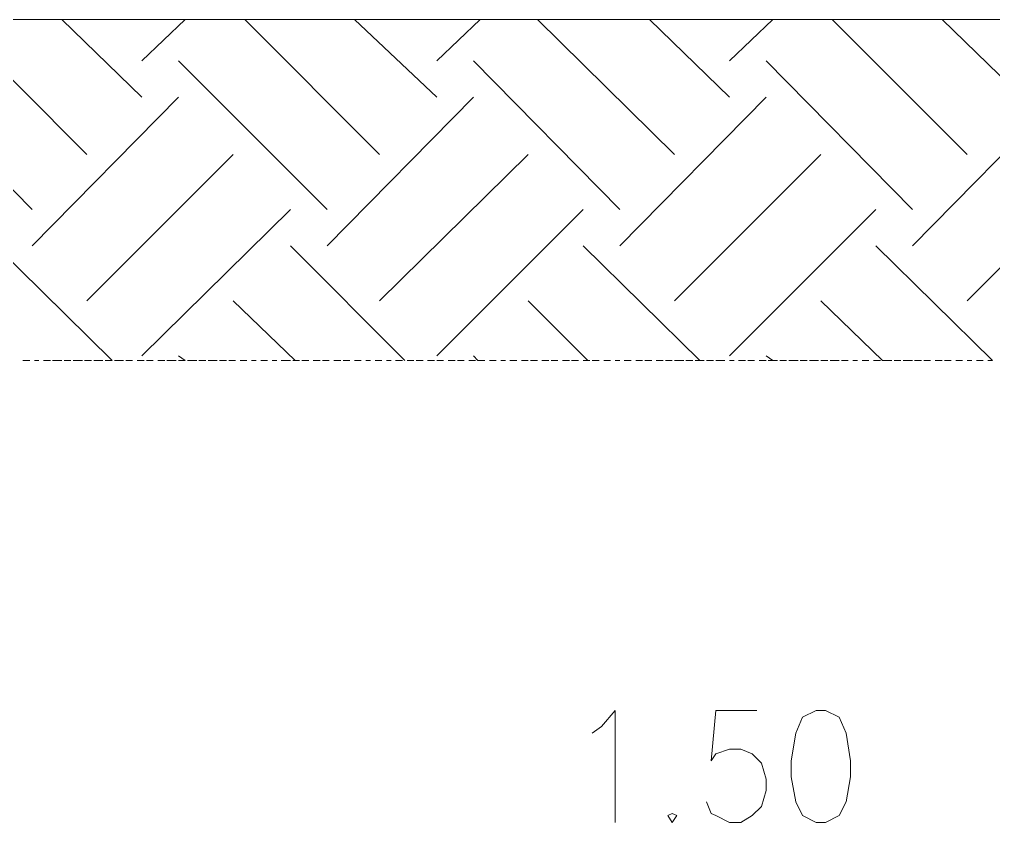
# Model space of a CAD drawing. Header units: millimetres. Extents: x 2928 to 3112, y 1220 to 1280.
# Drawn here: x 3098.904 to 3100.313, y 1271.481 to 1272.642 of the extents above; entities that cross this region are included whole.
import ezdxf

# ---------------------------------------------------------------- set-up
doc = ezdxf.new("R2010")
doc.units = ezdxf.units.MM

msp = doc.modelspace()

# ---------------------------------------------------------------- linework, layer by layer
at = {"color": 7, "linetype": 'Continuous', "lineweight": 9, "true_color": 0x000007}
for points in [[(3096.91775, 1272.64194), (3102.53469, 1272.64194), (3102.53469, 1272.64194)], [(3099.73283, 1271.60985), (3099.74607, 1271.61977), (3099.76591, 1271.64293), (3099.76591, 1271.48084)], [(3099.97101, 1271.64293), (3099.91147, 1271.64293), (3099.90485, 1271.57016), (3099.91147, 1271.58008), (3099.93131, 1271.58669), (3099.94785, 1271.58669), (3099.96439, 1271.58008), (3099.97762, 1271.56685), (3099.98424, 1271.54369), (3099.98424, 1271.52715), (3099.97762, 1271.504), (3099.96439, 1271.49076), (3099.94785, 1271.48084), (3099.93131, 1271.48084), (3099.91147, 1271.49076), (3099.90485, 1271.49407), (3099.89823, 1271.51061)]]:
    msp.add_lwpolyline(points, dxfattribs=at)
at = {"color": 9, "linetype": 'Continuous', "lineweight": 5, "true_color": 0xbababa}
for points in [[(3099.00177, 1272.44677), (3098.8066, 1272.64194), (3098.8066, 1272.64194)], [(3099.08116, 1272.52947), (3098.96538, 1272.64194), (3098.96538, 1272.64194)], [(3099.08116, 1272.5824), (3099.14401, 1272.64194), (3099.14401, 1272.64194)], [(3099.42519, 1272.44677), (3099.23002, 1272.64194), (3099.23002, 1272.64194)], [(3099.50789, 1272.52947), (3099.3888, 1272.64194), (3099.3888, 1272.64194)], [(3099.50789, 1272.5824), (3099.57074, 1272.64194), (3099.57074, 1272.64194)], [(3099.85192, 1272.44677), (3099.65344, 1272.64194), (3099.65344, 1272.64194)], [(3099.93131, 1272.52947), (3099.81553, 1272.64194), (3099.81553, 1272.64194)], [(3099.93131, 1272.5824), (3099.99416, 1272.64194), (3099.99416, 1272.64194)], [(3100.27534, 1272.44677), (3100.08017, 1272.64194), (3100.08017, 1272.64194)], [(3100.35473, 1272.52947), (3100.23895, 1272.64194), (3100.23895, 1272.64194)], [(3098.92238, 1272.36738), (3098.71067, 1272.5824), (3098.71067, 1272.5824)], [(3099.34911, 1272.36738), (3099.13409, 1272.5824), (3099.13409, 1272.5824)], [(3099.77253, 1272.36738), (3099.56082, 1272.5824), (3099.56082, 1272.5824)], [(3100.19595, 1272.36738), (3099.98424, 1272.5824), (3099.98424, 1272.5824)], [(3098.92238, 1272.31445), (3099.13409, 1272.52947), (3099.13409, 1272.52947)], [(3099.34911, 1272.31445), (3099.56082, 1272.52947), (3099.56082, 1272.52947)], [(3099.77253, 1272.31445), (3099.98424, 1272.52947), (3099.98424, 1272.52947)], [(3100.19595, 1272.31445), (3100.40766, 1272.52947), (3100.40766, 1272.52947)], [(3099.00177, 1272.23506), (3099.21348, 1272.44677), (3099.21348, 1272.44677)], [(3099.42519, 1272.23506), (3099.64021, 1272.44677), (3099.64021, 1272.44677)], [(3099.85192, 1272.23506), (3100.06363, 1272.44677), (3100.06363, 1272.44677)], [(3100.27534, 1272.23506), (3100.48705, 1272.44677), (3100.48705, 1272.44677)], [(3099.08116, 1272.15567), (3099.29618, 1272.36738), (3099.29618, 1272.36738)], [(3099.50789, 1272.15567), (3099.7196, 1272.36738), (3099.7196, 1272.36738)], [(3099.93131, 1272.15567), (3100.14302, 1272.36738), (3100.14302, 1272.36738)], [(3099.03816, 1272.14905), (3098.86945, 1272.31445), (3098.86945, 1272.31445)], [(3099.46158, 1272.14905), (3099.29618, 1272.31445), (3099.29618, 1272.31445)], [(3099.88831, 1272.14905), (3099.7196, 1272.31445), (3099.7196, 1272.31445)], [(3100.31173, 1272.14905), (3100.14302, 1272.31445), (3100.14302, 1272.31445)], [(3099.3028, 1272.14905), (3099.21348, 1272.23506), (3099.21348, 1272.23506)], [(3099.72622, 1272.14905), (3099.64021, 1272.23506), (3099.64021, 1272.23506)], [(3100.15295, 1272.14905), (3100.06363, 1272.23506), (3100.06363, 1272.23506)], [(3099.14401, 1272.14905), (3099.13409, 1272.15567), (3099.13409, 1272.15567)], [(3099.56744, 1272.14905), (3099.56082, 1272.15567), (3099.56082, 1272.15567)], [(3099.99416, 1272.14905), (3099.98424, 1272.15567), (3099.98424, 1272.15567)]]:
    msp.add_lwpolyline(points, dxfattribs=at)
at = {"color": 252, "linetype": 'Continuous', "lineweight": 5, "true_color": 0x989898}
for points in [[(3098.91907, 1272.14905), (3098.90915, 1272.14905), (3098.90915, 1272.14905)], [(3098.9323, 1272.14905), (3098.92569, 1272.14905), (3098.92569, 1272.14905)], [(3098.94884, 1272.14905), (3098.93892, 1272.14905), (3098.93892, 1272.14905)], [(3098.96538, 1272.14905), (3098.95215, 1272.14905), (3098.95215, 1272.14905)], [(3098.97862, 1272.14905), (3098.96869, 1272.14905), (3098.96869, 1272.14905)], [(3098.99516, 1272.14905), (3098.98192, 1272.14905), (3098.98192, 1272.14905)], [(3099.00839, 1272.14905), (3098.99846, 1272.14905), (3098.99846, 1272.14905)], [(3099.02493, 1272.14905), (3099.0117, 1272.14905), (3099.0117, 1272.14905)], [(3099.03816, 1272.14905), (3099.02824, 1272.14905), (3099.02824, 1272.14905)], [(3099.0547, 1272.14905), (3099.04147, 1272.14905), (3099.04147, 1272.14905)], [(3099.06793, 1272.14905), (3099.05801, 1272.14905), (3099.05801, 1272.14905)], [(3099.08447, 1272.14905), (3099.07455, 1272.14905), (3099.07455, 1272.14905)], [(3099.0977, 1272.14905), (3099.08778, 1272.14905), (3099.08778, 1272.14905)], [(3099.11424, 1272.14905), (3099.10432, 1272.14905), (3099.10432, 1272.14905)], [(3099.13078, 1272.14905), (3099.11755, 1272.14905), (3099.11755, 1272.14905)], [(3099.14401, 1272.14905), (3099.13409, 1272.14905), (3099.13409, 1272.14905)], [(3099.16055, 1272.14905), (3099.14732, 1272.14905), (3099.14732, 1272.14905)], [(3099.17379, 1272.14905), (3099.16386, 1272.14905), (3099.16386, 1272.14905)], [(3099.19033, 1272.14905), (3099.17709, 1272.14905), (3099.17709, 1272.14905)], [(3099.20356, 1272.14905), (3099.19363, 1272.14905), (3099.19363, 1272.14905)], [(3099.21679, 1272.14905), (3099.20687, 1272.14905), (3099.20687, 1272.14905)], [(3099.23333, 1272.14905), (3099.22341, 1272.14905), (3099.22341, 1272.14905)], [(3099.24656, 1272.14905), (3099.23995, 1272.14905), (3099.23995, 1272.14905)], [(3099.2631, 1272.14905), (3099.25318, 1272.14905), (3099.25318, 1272.14905)], [(3099.27633, 1272.14905), (3099.26972, 1272.14905), (3099.26972, 1272.14905)], [(3099.29618, 1272.14905), (3099.28295, 1272.14905), (3099.28295, 1272.14905)], [(3099.30941, 1272.14905), (3099.29949, 1272.14905), (3099.29949, 1272.14905)], [(3099.32265, 1272.14905), (3099.31272, 1272.14905), (3099.31272, 1272.14905)], [(3099.33919, 1272.14905), (3099.32926, 1272.14905), (3099.32926, 1272.14905)], [(3099.35242, 1272.14905), (3099.34249, 1272.14905), (3099.34249, 1272.14905)], [(3099.36896, 1272.14905), (3099.35903, 1272.14905), (3099.35903, 1272.14905)], [(3099.38219, 1272.14905), (3099.37226, 1272.14905), (3099.37226, 1272.14905)], [(3099.39873, 1272.14905), (3099.3888, 1272.14905), (3099.3888, 1272.14905)], [(3099.41196, 1272.14905), (3099.40534, 1272.14905), (3099.40534, 1272.14905)], [(3099.4285, 1272.14905), (3099.41858, 1272.14905), (3099.41858, 1272.14905)], [(3099.44173, 1272.14905), (3099.43512, 1272.14905), (3099.43512, 1272.14905)], [(3099.45827, 1272.14905), (3099.44835, 1272.14905), (3099.44835, 1272.14905)], [(3099.47481, 1272.14905), (3099.46489, 1272.14905), (3099.46489, 1272.14905)], [(3099.48804, 1272.14905), (3099.47812, 1272.14905), (3099.47812, 1272.14905)], [(3099.50458, 1272.14905), (3099.49466, 1272.14905), (3099.49466, 1272.14905)], [(3099.51782, 1272.14905), (3099.50789, 1272.14905), (3099.50789, 1272.14905)], [(3099.53436, 1272.14905), (3099.52443, 1272.14905), (3099.52443, 1272.14905)], [(3099.54759, 1272.14905), (3099.53766, 1272.14905), (3099.53766, 1272.14905)], [(3099.56413, 1272.14905), (3099.5542, 1272.14905), (3099.5542, 1272.14905)], [(3099.57736, 1272.14905), (3099.56744, 1272.14905), (3099.56744, 1272.14905)], [(3099.5939, 1272.14905), (3099.58398, 1272.14905), (3099.58398, 1272.14905)], [(3099.60713, 1272.14905), (3099.60052, 1272.14905), (3099.60052, 1272.14905)], [(3099.62367, 1272.14905), (3099.61375, 1272.14905), (3099.61375, 1272.14905)], [(3099.64021, 1272.14905), (3099.63029, 1272.14905), (3099.63029, 1272.14905)], [(3099.65344, 1272.14905), (3099.64352, 1272.14905), (3099.64352, 1272.14905)], [(3099.66998, 1272.14905), (3099.66006, 1272.14905), (3099.66006, 1272.14905)], [(3099.68321, 1272.14905), (3099.67329, 1272.14905), (3099.67329, 1272.14905)], [(3099.69975, 1272.14905), (3099.68983, 1272.14905), (3099.68983, 1272.14905)], [(3099.71299, 1272.14905), (3099.70306, 1272.14905), (3099.70306, 1272.14905)], [(3099.72953, 1272.14905), (3099.7196, 1272.14905), (3099.7196, 1272.14905)], [(3099.74276, 1272.14905), (3099.73283, 1272.14905), (3099.73283, 1272.14905)], [(3099.7593, 1272.14905), (3099.74937, 1272.14905), (3099.74937, 1272.14905)], [(3099.77253, 1272.14905), (3099.76591, 1272.14905), (3099.76591, 1272.14905)], [(3099.78907, 1272.14905), (3099.77915, 1272.14905), (3099.77915, 1272.14905)], [(3099.80561, 1272.14905), (3099.79569, 1272.14905), (3099.79569, 1272.14905)], [(3099.81884, 1272.14905), (3099.80892, 1272.14905), (3099.80892, 1272.14905)], [(3099.83538, 1272.14905), (3099.82546, 1272.14905), (3099.82546, 1272.14905)], [(3099.84861, 1272.14905), (3099.83869, 1272.14905), (3099.83869, 1272.14905)], [(3099.86515, 1272.14905), (3099.85192, 1272.14905), (3099.85192, 1272.14905)], [(3099.87839, 1272.14905), (3099.86846, 1272.14905), (3099.86846, 1272.14905)], [(3099.89493, 1272.14905), (3099.88169, 1272.14905), (3099.88169, 1272.14905)], [(3099.90816, 1272.14905), (3099.89823, 1272.14905), (3099.89823, 1272.14905)], [(3099.9247, 1272.14905), (3099.91147, 1272.14905), (3099.91147, 1272.14905)], [(3099.93793, 1272.14905), (3099.93131, 1272.14905), (3099.93131, 1272.14905)], [(3099.95447, 1272.14905), (3099.94454, 1272.14905), (3099.94454, 1272.14905)], [(3099.9677, 1272.14905), (3099.95778, 1272.14905), (3099.95778, 1272.14905)], [(3099.98424, 1272.14905), (3099.97432, 1272.14905), (3099.97432, 1272.14905)], [(3100.00078, 1272.14905), (3099.98755, 1272.14905), (3099.98755, 1272.14905)], [(3100.01401, 1272.14905), (3100.00409, 1272.14905), (3100.00409, 1272.14905)], [(3100.03055, 1272.14905), (3100.01732, 1272.14905), (3100.01732, 1272.14905)], [(3100.04378, 1272.14905), (3100.03386, 1272.14905), (3100.03386, 1272.14905)], [(3100.06032, 1272.14905), (3100.04709, 1272.14905), (3100.04709, 1272.14905)], [(3100.07356, 1272.14905), (3100.06363, 1272.14905), (3100.06363, 1272.14905)], [(3100.0901, 1272.14905), (3100.07686, 1272.14905), (3100.07686, 1272.14905)], [(3100.10333, 1272.14905), (3100.0934, 1272.14905), (3100.0934, 1272.14905)], [(3100.11656, 1272.14905), (3100.10994, 1272.14905), (3100.10994, 1272.14905)], [(3100.1331, 1272.14905), (3100.12318, 1272.14905), (3100.12318, 1272.14905)], [(3100.14964, 1272.14905), (3100.13972, 1272.14905), (3100.13972, 1272.14905)], [(3100.16618, 1272.14905), (3100.15295, 1272.14905), (3100.15295, 1272.14905)], [(3100.17941, 1272.14905), (3100.16949, 1272.14905), (3100.16949, 1272.14905)], [(3100.19595, 1272.14905), (3100.18272, 1272.14905), (3100.18272, 1272.14905)], [(3100.20918, 1272.14905), (3100.19926, 1272.14905), (3100.19926, 1272.14905)], [(3100.22241, 1272.14905), (3100.21249, 1272.14905), (3100.21249, 1272.14905)], [(3100.23895, 1272.14905), (3100.22903, 1272.14905), (3100.22903, 1272.14905)], [(3100.25219, 1272.14905), (3100.24226, 1272.14905), (3100.24226, 1272.14905)], [(3100.26873, 1272.14905), (3100.2588, 1272.14905), (3100.2588, 1272.14905)], [(3100.28196, 1272.14905), (3100.27534, 1272.14905), (3100.27534, 1272.14905)], [(3100.2985, 1272.14905), (3100.28857, 1272.14905), (3100.28857, 1272.14905)], [(3100.31173, 1272.14905), (3100.30511, 1272.14905), (3100.30511, 1272.14905)]]:
    msp.add_lwpolyline(points, dxfattribs=at)
at = {"color": 7, "linetype": 'Continuous', "lineweight": 9, "true_color": 0x000007}
for points in [[(3100.05702, 1271.64293), (3100.03717, 1271.63301), (3100.02724, 1271.60985), (3100.02063, 1271.57016), (3100.02063, 1271.547), (3100.02724, 1271.51061), (3100.03717, 1271.49076), (3100.05702, 1271.48084), (3100.07025, 1271.48084), (3100.0901, 1271.49076), (3100.10002, 1271.51061), (3100.10664, 1271.547), (3100.10664, 1271.57016), (3100.10002, 1271.60985), (3100.0901, 1271.63301), (3100.07025, 1271.64293)], [(3099.84861, 1271.49407), (3099.842, 1271.49076), (3099.84861, 1271.48084), (3099.85523, 1271.49076)]]:
    msp.add_lwpolyline(points, close=True, dxfattribs=at)

doc.saveas('drawing.dxf')
